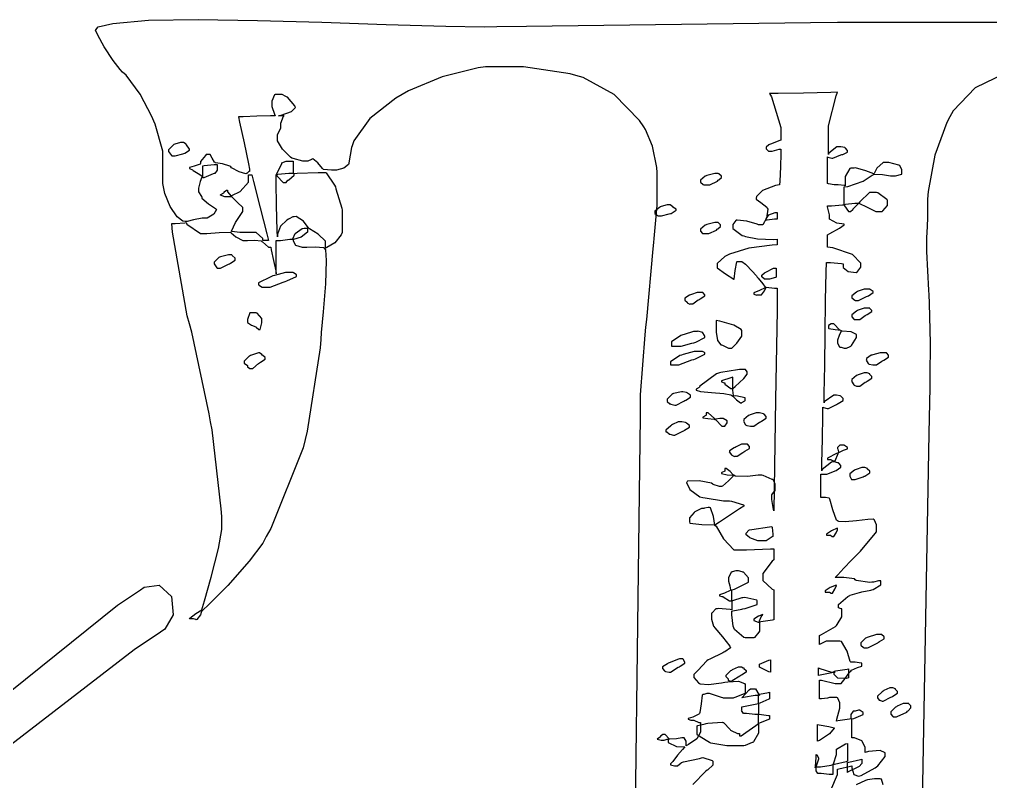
# Model space of a CAD drawing. Extents: x 55 to 302, y 40 to 307.
# Drawn here: x 95.47 to 126.24, y 282.36 to 306.51 of the extents above; entities that cross this region are included whole.
import ezdxf

# ---------------------------------------------------------------- set-up
doc = ezdxf.new("R2010")
doc.units = 0
doc.header["$MEASUREMENT"] = 0

msp = doc.modelspace()

# ---------------------------------------------------------------- linework, layer by layer
at = {"color": 42}
for points in [[(114.925, 276.499), (115.128, 292.322), (115.146, 293.9), (115.146, 294.615), (115.296, 296.519), (115.322, 296.756), (115.349, 296.995), (115.553, 299.236), (115.571, 299.438), (115.587, 299.57), (115.675, 300.609), (115.675, 300.955), (115.675, 301.132), (115.675, 301.529), (115.675, 301.661), (115.666, 301.819), (115.529, 302.489), (115.305, 303.018), (115.252, 303.106), (115.12, 303.31), (114.321, 304.13), (113.33, 304.669), (113.101, 304.73), (112.925, 304.783), (111.442, 305.012), (110.949, 305.012), (110.772, 305.012), (110.375, 305.012), (110.243, 305.012), (110.005, 304.978), (108.867, 304.69), (107.8, 304.245), (107.597, 304.13), (107.393, 304.016), (106.577, 303.372), (106.062, 302.657), (106.01, 302.507), (105.992, 302.455), (105.912, 301.97), (105.904, 301.942), (105.894, 301.916), (105.753, 301.797), (105.522, 301.731), (105.445, 301.731), (105.356, 301.731), (105.11, 301.757), (105.092, 301.765), (105.074, 301.783), (104.928, 301.965), (104.765, 302.093), (104.739, 302.084), (104.729, 302.075), (104.604, 302.014), (104.563, 302.014), (104.448, 302.014), (104.14, 302.102), (104.105, 302.118), (104.061, 302.146), (103.809, 302.397), (103.646, 302.665), (103.646, 302.754), (103.646, 302.852), (103.753, 303.071), (103.753, 303.142), (103.753, 303.222), (103.839, 303.443), (103.857, 303.459), (103.813, 303.459), (103.714, 303.459), (103.681, 303.459), (103.769, 303.477), (104.09, 303.587), (104.218, 303.717), (104.21, 303.742), (104.2, 303.769), (103.963, 304.042), (103.929, 304.058), (103.911, 304.068), (103.791, 304.13), (103.753, 304.13), (103.709, 304.13), (103.609, 304.13), (103.576, 304.13), (103.558, 304.122), (103.47, 303.917), (103.47, 303.848), (103.47, 303.751), (103.558, 303.503), (103.576, 303.459), (103.43, 303.459), (102.993, 303.443), (102.556, 303.425), (102.412, 303.425), (102.446, 303.258), (102.587, 302.595), (102.729, 301.934), (102.765, 301.765), (102.765, 301.749), (102.765, 301.709), (102.765, 301.695), (102.737, 301.695), (102.678, 301.625), (102.658, 301.625), (102.649, 301.617), (102.436, 301.679), (102.191, 301.811), (102.165, 301.837), (102.137, 301.863), (101.903, 301.934), (101.687, 301.97), (101.67, 301.978), (101.652, 301.987), (101.582, 302.116), (101.516, 302.224), (101.494, 302.224), (101.466, 302.224), (101.407, 302.224), (101.388, 302.224), (101.362, 302.198), (101.211, 302.007), (101.211, 301.942), (101.194, 301.926), (101.007, 301.859), (100.858, 301.817), (100.858, 301.801), (100.858, 301.785), (100.955, 301.741), (100.965, 301.731), (100.981, 301.723), (101.132, 301.631), (101.247, 301.555), (101.247, 301.555), (101.247, 301.511), (101.194, 301.378), (101.141, 301.167), (101.141, 301.096), (101.141, 301.044), (101.238, 300.901), (101.247, 300.883), (101.255, 300.849), (101.463, 300.664), (101.688, 300.514), (101.706, 300.496), (101.714, 300.488), (101.635, 300.342), (101.424, 300.214), (101.353, 300.214), (101.26, 300.214), (100.983, 300.162), (100.784, 300.108), (100.718, 300.108), (100.653, 300.116), (100.473, 300.252), (100.245, 300.576), (100.077, 300.991), (100.013, 301.308), (100.013, 301.413), (100.013, 301.563), (100.013, 301.902), (100.013, 302.014), (100.013, 302.332), (99.774, 303.186), (99.7299, 303.283), (99.6678, 303.433), (99.3013, 304.139), (98.848, 304.739), (98.7418, 304.836), (98.6578, 304.92), (98.4402, 305.204), (98.159, 305.638), (97.9579, 306.007), (97.8863, 306.167), (97.8958, 306.175), (97.8958, 306.175), (97.9632, 306.273), (98.4278, 306.382), (99.5564, 306.485), (101.136, 306.51), (103.015, 306.481), (105.048, 306.419), (107.087, 306.35), (108.986, 306.296), (110.193, 306.278), (110.596, 306.281), (111.538, 306.291), (120.536, 306.415), (121.392, 306.423), (122.073, 306.423), (124.12, 306.423), (126.475, 306.423)], [(126.699, 304.792), (125.756, 304.342), (125.058, 303.611), (124.954, 303.425), (124.856, 303.24), (124.481, 302.212), (124.265, 301.061), (124.248, 300.813), (124.248, 300.664), (124.243, 300.214), (124.222, 299.738), (124.214, 299.615), (124.214, 299.157), (124.274, 297.93), (124.284, 297.78), (124.301, 297.516), (124.327, 296.237), (124.318, 295.199), (124.318, 294.852), (124.292, 293.388), (124.027, 278.775)], [(121.178, 282.082), (121.392, 282.585), (121.392, 282.751), (121.436, 282.761), (121.805, 282.849), (121.849, 282.858), (121.849, 282.788), (121.907, 282.581), (122.06, 282.525), (122.097, 282.539), (122.141, 282.549), (122.582, 282.787), (122.626, 282.822), (122.67, 282.858), (122.907, 283.148), (122.907, 283.245), (122.907, 283.27), (122.749, 283.343), (122.378, 283.308), (122.273, 283.281), (122.273, 283.308), (122.273, 283.367), (122.273, 283.387), (122.273, 283.451), (122.166, 283.643), (121.927, 283.74), (121.849, 283.74), (121.849, 283.89), (121.849, 284.227), (121.849, 284.339), (121.911, 284.357), (122.202, 284.477), (122.202, 284.515), (122.202, 284.543), (122.113, 284.613), (122.097, 284.621), (122.053, 284.621), (121.954, 284.585), (121.921, 284.585), (121.893, 284.585), (121.815, 284.481), (121.815, 284.445), (121.815, 284.419), (121.815, 284.36), (121.815, 284.339), (121.77, 284.331), (121.4, 284.278), (121.356, 284.269), (121.372, 284.331), (121.462, 284.682), (121.462, 284.798), (121.462, 284.851), (121.4, 285), (121.392, 285.008), (121.374, 285.018), (121.143, 285.018), (121.109, 285.008), (121.081, 285), (120.89, 284.974), (120.826, 284.974), (120.826, 285.125), (120.826, 285.462), (120.826, 285.574), (120.887, 285.565), (121.317, 285.467), (121.462, 285.467), (121.506, 285.467), (121.638, 285.623), (121.787, 285.83), (121.815, 285.856), (121.841, 285.884), (122.029, 285.972), (122.167, 286.017), (122.167, 286.033), (122.167, 286.051), (122.167, 286.09), (122.167, 286.103), (122.14, 286.112), (121.951, 286.135), (121.815, 286.139), (121.815, 286.139), (121.797, 286.156), (121.704, 286.487), (121.522, 286.8), (121.462, 286.808), (121.374, 286.808), (121.175, 286.808), (121.109, 286.808), (121.037, 286.808), (120.861, 286.72), (120.826, 286.702), (120.826, 286.774), (120.826, 286.933), (120.826, 286.985), (120.887, 287.012), (121.328, 287.275), (121.356, 287.302), (121.382, 287.329), (121.532, 287.573), (121.532, 287.654), (121.532, 287.698), (121.532, 287.798), (121.532, 287.831), (121.504, 287.831), (121.426, 287.859), (121.426, 287.867), (121.426, 287.964), (121.725, 288.221), (121.779, 288.255), (121.795, 288.265), (122.087, 288.352), (122.131, 288.36), (122.166, 288.37), (122.448, 288.423), (122.484, 288.432), (122.528, 288.441), (122.767, 288.593), (122.767, 288.642), (122.767, 288.66), (122.767, 288.7), (122.767, 288.713), (122.695, 288.713), (122.537, 288.678), (122.484, 288.678), (122.422, 288.67), (121.981, 288.732), (121.955, 288.749), (121.927, 288.776), (121.597, 288.824), (121.32, 288.819), (121.32, 288.819), (121.32, 288.819), (121.4, 288.906), (121.597, 289.115), (121.841, 289.37), (122.005, 289.54), (122.061, 289.595), (122.122, 289.657), (122.59, 290.222), (122.626, 290.266), (122.626, 290.31), (122.626, 290.409), (122.626, 290.442), (122.626, 290.496), (122.563, 290.645), (122.554, 290.653), (122.528, 290.671), (122.353, 290.664), (121.999, 290.624), (121.632, 290.59), (121.436, 290.593), (121.392, 290.619), (121.364, 290.637), (121.24, 290.971), (121.152, 291.308), (121.143, 291.324), (121.134, 291.334), (121.008, 291.358), (120.967, 291.358), (120.941, 291.358), (120.881, 291.358), (120.862, 291.358), (120.862, 291.545), (120.862, 291.962), (120.862, 292.1), (120.888, 292.1), (120.946, 292.1), (120.967, 292.1), (121.055, 292.1), (121.293, 292.19), (121.32, 292.206), (121.346, 292.216), (121.496, 292.315), (121.496, 292.347), (121.496, 292.374), (121.434, 292.445), (121.426, 292.453), (121.408, 292.462), (121.288, 292.489), (121.249, 292.489), (121.205, 292.48), (120.905, 292.25), (120.897, 292.206), (120.897, 292.458), (120.915, 293.212), (120.933, 293.966), (120.933, 294.217), (120.949, 294.209), (121.069, 294.181), (121.109, 294.181), (121.109, 294.181), (121.356, 294.306), (121.392, 294.323), (121.418, 294.341), (121.568, 294.433), (121.568, 294.463), (121.568, 294.491), (121.504, 294.561), (121.496, 294.569), (121.478, 294.579), (121.358, 294.605), (121.32, 294.605), (121.275, 294.597), (120.975, 294.393), (120.967, 294.357), (120.972, 294.653), (120.988, 295.544), (121.003, 296.568), (121.017, 297.597), (121.032, 298.502), (121.039, 298.803), (121.171, 298.803), (121.524, 298.777), (121.568, 298.767), (121.568, 298.751), (121.568, 298.71), (121.568, 298.697), (121.568, 298.652), (121.731, 298.516), (121.981, 298.494), (122.025, 298.52), (122.034, 298.53), (122.131, 298.655), (122.131, 298.697), (122.131, 298.789), (121.867, 299.063), (121.249, 299.27), (121.073, 299.296), (121.073, 299.394), (121.073, 299.613), (121.073, 299.685), (121.152, 299.721), (121.456, 299.897), (121.602, 300.002), (121.602, 300.002), (121.602, 300.016), (121.372, 300.056), (121.143, 300.175), (121.143, 300.214), (121.143, 300.312), (121.081, 300.568), (121.073, 300.603), (121.205, 300.603), (121.549, 300.629), (121.602, 300.637), (121.619, 300.603), (121.739, 300.426), (121.779, 300.426), (121.805, 300.426), (121.875, 300.488), (121.885, 300.496), (121.893, 300.506), (121.985, 300.598), (122.061, 300.673), (122.061, 300.673), (122.069, 300.682), (122.338, 300.562), (122.607, 300.426), (122.696, 300.426), (122.723, 300.426), (122.782, 300.426), (122.803, 300.426), (122.829, 300.444), (122.979, 300.616), (122.979, 300.673), (122.979, 300.7), (122.979, 300.76), (122.979, 300.779), (122.961, 300.805), (122.67, 301.009), (122.626, 301.026), (122.598, 301.026), (122.539, 301.026), (122.52, 301.026), (122.404, 301.026), (122.096, 300.726), (122.061, 300.673), (121.945, 300.673), (121.646, 300.647), (121.602, 300.637), (121.602, 300.779), (121.602, 301.097), (121.602, 301.202), (121.725, 301.212), (122.206, 301.383), (122.493, 301.573), (122.52, 301.589), (122.546, 301.607), (122.823, 301.599), (123.071, 301.555), (123.155, 301.555), (123.226, 301.555), (123.436, 301.608), (123.436, 301.625), (123.436, 301.643), (123.436, 301.683), (123.436, 301.695), (123.436, 301.739), (123.375, 301.863), (123.366, 301.872), (123.339, 301.89), (123.015, 301.978), (122.907, 301.978), (122.84, 301.978), (122.637, 301.801), (122.554, 301.625), (122.554, 301.625), (122.545, 301.617), (122.29, 301.713), (121.965, 301.811), (121.921, 301.801), (121.893, 301.801), (121.834, 301.801), (121.815, 301.801), (121.787, 301.785), (121.638, 301.533), (121.638, 301.449), (121.638, 301.396), (121.638, 301.276), (121.638, 301.236), (121.611, 301.246), (121.419, 301.272), (121.356, 301.272), (121.284, 301.272), (121.108, 301.3), (121.073, 301.308), (121.073, 301.52), (121.073, 301.996), (121.073, 302.154), (121.09, 302.146), (121.21, 302.118), (121.249, 302.118), (121.249, 302.118), (121.496, 302.216), (121.532, 302.224), (121.558, 302.234), (121.708, 302.307), (121.708, 302.331), (121.708, 302.358), (121.646, 302.428), (121.638, 302.437), (121.62, 302.446), (121.5, 302.471), (121.462, 302.471), (121.374, 302.471), (121.117, 302.268), (121.109, 302.224), (121.109, 302.367), (121.109, 302.685), (121.109, 302.79), (121.109, 303.142), (121.347, 304.086), (121.392, 304.201), (121.179, 304.192), (120.314, 304.17), (119.508, 304.165), (119.239, 304.165), (119.3, 304.06), (119.592, 303.08), (119.592, 302.754), (119.592, 302.737), (119.592, 302.697), (119.592, 302.683), (119.564, 302.675), (119.265, 302.561), (119.239, 302.543), (119.221, 302.534), (119.133, 302.461), (119.133, 302.437), (119.133, 302.411), (119.211, 302.331), (119.239, 302.331), (119.327, 302.331), (119.548, 302.393), (119.592, 302.401), (119.592, 302.26), (119.586, 301.837), (119.564, 301.388), (119.556, 301.272), (119.432, 301.246), (119.013, 301.088), (118.824, 300.893), (118.816, 300.849), (118.816, 300.813), (118.965, 300.705), (119.151, 300.559), (119.169, 300.531), (119.185, 300.496), (119.146, 300.214), (119.031, 300.002), (118.992, 300.002), (118.965, 300.002), (118.906, 300.002), (118.886, 300.002), (118.842, 300.02), (118.52, 300.113), (118.215, 300.153), (118.181, 300.144), (118.171, 300.135), (118.074, 300.01), (118.074, 299.967), (118.074, 299.889), (118.374, 299.667), (118.427, 299.649), (118.48, 299.633), (118.863, 299.558), (119.37, 299.536), (119.485, 299.544), (119.485, 299.5), (119.485, 299.401), (119.485, 299.368), (119.318, 299.359), (118.582, 299.258), (117.968, 299.069), (117.864, 299.015), (117.82, 298.997), (117.581, 298.772), (117.581, 298.697), (117.581, 298.635), (117.846, 298.446), (118.11, 298.274), (118.11, 298.274), (118.118, 298.283), (118.149, 298.556), (118.199, 298.83), (118.217, 298.839), (118.243, 298.839), (118.3, 298.839), (118.321, 298.839), (118.365, 298.839), (118.48, 298.751), (118.497, 298.733), (118.524, 298.706), (118.824, 298.38), (118.85, 298.344), (118.877, 298.31), (119.027, 298.133), (119.098, 298.027), (119.098, 298.027), (119.098, 298.001), (118.922, 297.921), (118.746, 297.842), (118.746, 297.815), (118.746, 297.807), (118.832, 297.772), (118.85, 297.78), (118.877, 297.78), (118.936, 297.78), (118.956, 297.78), (118.988, 297.78), (119.083, 297.904), (119.133, 298.027), (119.133, 298.027), (119.133, 298.027), (119.397, 297.991), (119.485, 297.991), (119.476, 297.285), (119.432, 294.463), (119.388, 291.641), (119.379, 290.935), (119.362, 290.98), (119.309, 291.291), (119.309, 291.394), (119.309, 291.439), (119.397, 291.563), (119.415, 291.571), (119.415, 291.615), (119.415, 291.714), (119.415, 291.747), (119.415, 291.791), (119.353, 291.915), (119.345, 291.924), (119.327, 291.933), (119.036, 292.056), (118.992, 292.064), (118.878, 292.064), (118.538, 292.026), (118.145, 292.038), (118.11, 292.064), (118.092, 292.074), (117.995, 292.184), (117.869, 292.276), (117.828, 292.276), (117.828, 292.26), (117.828, 292.22), (117.828, 292.206), (117.818, 292.198), (117.73, 292.146), (117.722, 292.136), (117.722, 292.121), (117.898, 292.074), (118.074, 292.064), (118.074, 292.064), (118.074, 292.021), (117.937, 291.889), (117.748, 291.721), (117.722, 291.711), (117.65, 291.711), (117.457, 291.775), (117.439, 291.783), (117.403, 291.809), (117.007, 291.885), (116.645, 291.871), (116.629, 291.853), (116.611, 291.837), (116.716, 291.607), (117.034, 291.376), (117.122, 291.358), (117.201, 291.35), (117.776, 291.254), (117.968, 291.254), (118.03, 291.246), (118.418, 291.13), (118.427, 291.112), (118.427, 291.084), (118.284, 290.999), (117.968, 290.783), (117.653, 290.572), (117.511, 290.477), (117.511, 290.477), (117.501, 290.486), (117.461, 290.759), (117.369, 291.034), (117.335, 291.042), (117.29, 291.042), (117.174, 291.016), (117.158, 291.006), (117.086, 291.006), (116.892, 290.911), (116.876, 290.901), (116.848, 290.883), (116.699, 290.711), (116.699, 290.653), (116.699, 290.637), (116.699, 290.596), (116.699, 290.583), (116.716, 290.548), (117.09, 290.504), (117.483, 290.495), (117.511, 290.477), (117.545, 290.45), (117.784, 290.05), (118.108, 289.701), (118.217, 289.701), (118.507, 289.701), (119.273, 289.728), (119.379, 289.737), (119.379, 289.649), (119.379, 289.45), (119.379, 289.384), (119.318, 289.34), (119.027, 288.95), (119.027, 288.819), (119.027, 288.723), (119.318, 288.458), (119.379, 288.432), (119.379, 288.193), (119.379, 287.657), (119.379, 287.478), (119.335, 287.47), (118.966, 287.418), (118.922, 287.408), (118.922, 287.449), (118.974, 287.572), (119.027, 287.654), (119.027, 287.654), (119.027, 287.654), (118.886, 287.594), (118.746, 287.507), (118.746, 287.478), (118.746, 287.462), (118.878, 287.408), (118.922, 287.408), (118.922, 287.338), (118.922, 287.179), (118.922, 287.125), (118.904, 287.091), (118.762, 286.924), (118.746, 286.915), (118.718, 286.906), (118.526, 286.915), (118.463, 286.915), (118.427, 286.924), (118.127, 287.179), (118.11, 287.231), (118.092, 287.285), (118.04, 287.642), (118.04, 287.76), (118.074, 287.77), (118.357, 287.823), (118.393, 287.831), (118.463, 287.841), (118.85, 287.966), (118.85, 288.007), (118.85, 288.025), (118.85, 288.066), (118.85, 288.079), (118.832, 288.105), (118.453, 288.193), (118.393, 288.183), (118.365, 288.175), (118.066, 288.089), (118.04, 288.079), (118.04, 288.167), (118.04, 288.365), (118.04, 288.432), (118.128, 288.449), (118.569, 288.674), (118.569, 288.749), (118.569, 288.811), (118.419, 288.987), (118.393, 288.995), (118.375, 289.005), (118.255, 289.031), (118.217, 289.031), (118.172, 289.031), (118.056, 289.005), (118.04, 288.995), (118.022, 288.987), (117.934, 288.809), (117.934, 288.749), (117.934, 288.703), (117.982, 288.564), (118.004, 288.432), (118.004, 288.432), (117.995, 288.414), (117.814, 288.33), (117.651, 288.274), (117.651, 288.255), (117.651, 288.247), (117.73, 288.219), (117.758, 288.219), (117.766, 288.211), (117.971, 288.079), (118.04, 288.079), (118.04, 288.008), (118.04, 287.85), (118.04, 287.796), (117.996, 287.806), (117.615, 287.841), (117.581, 287.831), (117.537, 287.831), (117.421, 287.708), (117.405, 287.69), (117.405, 287.664), (117.405, 287.605), (117.405, 287.584), (117.405, 287.506), (117.465, 287.285), (117.475, 287.267), (117.501, 287.223), (117.752, 286.946), (117.986, 286.65), (118.004, 286.596), (118.004, 286.596), (117.826, 286.465), (117.792, 286.456), (117.756, 286.439), (117.343, 286.236), (117.299, 286.209), (117.255, 286.183), (116.962, 285.874), (116.946, 285.856), (116.936, 285.848), (116.84, 285.749), (116.84, 285.714), (116.84, 285.654), (116.989, 285.485), (117.016, 285.467), (117.042, 285.451), (117.303, 285.433), (117.722, 285.487), (117.828, 285.503), (117.916, 285.521), (118.251, 285.535), (118.445, 285.459), (118.463, 285.433), (118.463, 285.363), (118.463, 285.204), (118.463, 285.151), (118.436, 285.134), (118.136, 285.018), (118.11, 285.008), (118.083, 285), (117.784, 285), (117.758, 285.008), (117.713, 285.018), (117.333, 285.142), (117.299, 285.151), (117.255, 285.151), (117.155, 285.115), (117.122, 285.115), (117.104, 285.089), (117.069, 284.816), (117.033, 284.543), (117.016, 284.515), (116.998, 284.489), (116.812, 284.401), (116.663, 284.355), (116.663, 284.339), (116.663, 284.331), (116.742, 284.303), (116.769, 284.303), (116.84, 284.303), (116.998, 284.233), (117.052, 284.233), (117.052, 284.172), (117.052, 284.033), (117.052, 283.986), (117.052, 283.919), (116.94, 283.713), (116.672, 283.529), (116.593, 283.493), (116.593, 283.519), (116.593, 283.578), (116.593, 283.597), (116.593, 283.633), (116.539, 283.74), (116.523, 283.74), (116.465, 283.74), (116.292, 283.709), (116.08, 283.695), (116.064, 283.704), (116.054, 283.713), (115.929, 283.846), (115.888, 283.846), (115.86, 283.846), (115.781, 283.792), (115.781, 283.774), (115.772, 283.766), (115.684, 283.713), (115.675, 283.704), (115.675, 283.695), (115.807, 283.669), (115.852, 283.669), (115.896, 283.669), (115.995, 283.704), (116.028, 283.704), (116.028, 283.687), (116.028, 283.647), (116.028, 283.633), (116.028, 283.592), (116.292, 283.466), (116.557, 283.457), (116.557, 283.457), (116.557, 283.457), (116.485, 283.374), (116.328, 283.188), (116.17, 282.997), (116.1, 282.918), (116.1, 282.892), (116.1, 282.884), (116.232, 282.858), (116.276, 282.858), (116.32, 282.858), (116.435, 282.946), (116.453, 282.964), (116.513, 282.981), (117.025, 283.088), (117.086, 283.104), (117.13, 283.114), (117.421, 283.025), (117.439, 282.998), (117.439, 282.981), (117.439, 282.942), (117.439, 282.928), (117.439, 282.876), (117.289, 282.733), (117.263, 282.715), (117.219, 282.689), (116.804, 282.266)], [(122.837, 282.248), (122.783, 282.435), (122.767, 282.435), (122.749, 282.444), (122.564, 282.444), (122.342, 282.408), (122.308, 282.399), (122.28, 282.39), (121.981, 282.25)]]:
    msp.add_lwpolyline(points, dxfattribs=at)
for points in [[(100.295, 302.19), (100.321, 302.19), (100.38, 302.19), (100.401, 302.19), (100.401, 302.19), (100.646, 302.252), (100.682, 302.26), (100.709, 302.27), (100.858, 302.369), (100.858, 302.401), (100.858, 302.401), (100.762, 302.534), (100.754, 302.543), (100.754, 302.561), (100.674, 302.613), (100.648, 302.613), (100.576, 302.613), (100.391, 302.552), (100.365, 302.543), (100.338, 302.525), (100.189, 302.38), (100.189, 302.331), (100.197, 302.322), (100.285, 302.2), (100.295, 302.19)], [(101.74, 301.908), (101.74, 301.873), (101.74, 301.793), (101.74, 301.765), (101.74, 301.731), (101.662, 301.625), (101.636, 301.625), (101.608, 301.617), (101.309, 301.494), (101.283, 301.485), (101.283, 301.582), (101.283, 301.8), (101.283, 301.872), (101.327, 301.881), (101.637, 301.908), (101.74, 301.908)], [(103.61, 301.589), (103.627, 301.625), (103.777, 301.916), (103.787, 301.942), (103.787, 301.96), (103.919, 302.014), (103.963, 302.014), (104.007, 302.014), (104.106, 302.014), (104.14, 302.014), (104.14, 301.917), (104.14, 301.698), (104.14, 301.625), (104.007, 301.625), (103.663, 301.599), (103.61, 301.589)], [(102.199, 300.883), (102.199, 300.929), (102.464, 301.061), (102.729, 301.352), (102.729, 301.449), (102.729, 301.485), (102.729, 301.563), (102.729, 301.589), (102.755, 301.589), (102.814, 301.589), (102.835, 301.589), (102.887, 301.378), (103.099, 300.536), (103.31, 299.712), (103.364, 299.508), (103.32, 299.508), (103.221, 299.508), (103.188, 299.508), (103.188, 299.57), (102.975, 299.755), (102.905, 299.755), (102.793, 299.755), (102.459, 299.761), (102.199, 299.784), (102.199, 299.791), (102.19, 299.8), (102.322, 300.069), (102.525, 300.392), (102.552, 300.426), (102.552, 300.444), (102.552, 300.484), (102.552, 300.496), (102.552, 300.549), (102.376, 300.703), (102.199, 300.883), (102.199, 300.883)], [(103.61, 301.589), (103.637, 301.545), (103.828, 301.342), (103.893, 301.342), (103.919, 301.342), (103.978, 301.413), (103.999, 301.413), (104.007, 301.423), (104.176, 301.575), (104.176, 301.625), (104.272, 301.635), (104.94, 301.661), (105.164, 301.661), (105.19, 301.643), (105.453, 301.256), (105.481, 301.202), (105.497, 301.141), (105.683, 300.532), (105.693, 300.46), (105.693, 300.284), (105.693, 299.887), (105.693, 299.755), (105.665, 299.685), (105.467, 299.43), (105.216, 299.28), (105.164, 299.262), (105.164, 299.297), (105.164, 299.376), (105.164, 299.402), (105.164, 299.478), (104.938, 299.703), (104.661, 299.871), (104.635, 299.897), (104.617, 299.915), (104.471, 300.113), (104.236, 300.259), (104.176, 300.25), (104.132, 300.25), (104.016, 300.188), (103.999, 300.178), (103.945, 300.152), (103.743, 299.963), (103.646, 299.703), (103.646, 299.615), (103.637, 299.818), (103.615, 300.616), (103.61, 301.347), (103.61, 301.589)], [(117.615, 301.625), (117.589, 301.625), (117.53, 301.625), (117.511, 301.625), (117.511, 301.625), (117.255, 301.564), (117.228, 301.555), (117.201, 301.538), (117.052, 301.418), (117.052, 301.378), (117.052, 301.352), (117.14, 301.282), (117.158, 301.272), (117.184, 301.272), (117.242, 301.272), (117.263, 301.272), (117.351, 301.272), (117.589, 301.387), (117.615, 301.413), (117.633, 301.423), (117.722, 301.496), (117.722, 301.519), (117.722, 301.546), (117.633, 301.617), (117.615, 301.625)], [(102.199, 300.883), (102.155, 300.883), (102.056, 300.883), (102.023, 300.883), (101.979, 300.883), (101.847, 300.937), (101.847, 300.955), (101.855, 300.965), (101.943, 301.017), (101.953, 301.026), (101.953, 301.044), (102.031, 301.096), (102.059, 301.096), (102.059, 301.044), (102.181, 300.911), (102.199, 300.883)], [(116.17, 300.567), (116.17, 300.567), (116.09, 300.637), (116.064, 300.637), (115.992, 300.637), (115.807, 300.576), (115.781, 300.567), (115.754, 300.55), (115.605, 300.43), (115.605, 300.39), (115.605, 300.364), (115.693, 300.294), (115.711, 300.284), (115.737, 300.284), (115.796, 300.284), (115.817, 300.284), (115.817, 300.284), (116.064, 300.346), (116.1, 300.354), (116.126, 300.364), (116.276, 300.463), (116.276, 300.496), (116.276, 300.496), (116.178, 300.559), (116.17, 300.567)], [(119.485, 300.178), (119.397, 300.178), (119.167, 300.153), (119.133, 300.144), (119.133, 300.188), (119.216, 300.32), (119.418, 300.39), (119.485, 300.39), (119.485, 300.338), (119.485, 300.218), (119.485, 300.178)], [(104.14, 299.544), (104.14, 299.497), (104.223, 299.354), (104.425, 299.296), (104.492, 299.296), (104.581, 299.296), (104.849, 299.306), (105.11, 299.28), (105.128, 299.262), (105.172, 299.209), (105.195, 298.87), (105.166, 298.133), (105.092, 297.239), (105.035, 296.587), (105.022, 296.369), (105.004, 296.105), (104.589, 293.459), (104.528, 293.194), (104.457, 292.93), (103.434, 290.372), (103.294, 290.124), (103.18, 289.916), (102.749, 289.338), (102.071, 288.572), (101.492, 287.992), (101.247, 287.76), (101.247, 287.76), (101.238, 287.77), (101.331, 288.089), (101.55, 288.838), (101.778, 289.746), (101.883, 290.348), (101.883, 290.548), (101.883, 290.602), (101.883, 290.721), (101.883, 290.759), (101.865, 290.998), (101.574, 293.503), (101.53, 293.758), (101.486, 294.014), (100.929, 296.598), (100.858, 296.863), (100.788, 297.119), (100.321, 299.765), (100.295, 300.038), (100.409, 300.038), (100.71, 300.065), (100.754, 300.073), (100.77, 300.021), (101.211, 299.73), (101.283, 299.721), (101.413, 299.721), (101.802, 299.752), (102.147, 299.765), (102.165, 299.755), (102.181, 299.747), (102.328, 299.62), (102.548, 299.508), (102.622, 299.508), (102.698, 299.508), (102.926, 299.518), (103.134, 299.49), (103.152, 299.472), (103.17, 299.464), (103.368, 299.296), (103.434, 299.296), (103.451, 299.208), (103.522, 298.873), (103.592, 298.538), (103.61, 298.45), (103.61, 298.715), (103.61, 299.31), (103.61, 299.508), (103.743, 299.508), (104.041, 299.544), (104.14, 299.544)], [(117.615, 300.073), (117.589, 300.073), (117.53, 300.073), (117.511, 300.073), (117.511, 300.073), (117.255, 300.011), (117.228, 300.002), (117.201, 299.985), (117.052, 299.865), (117.052, 299.825), (117.052, 299.799), (117.113, 299.73), (117.122, 299.721), (117.148, 299.721), (117.208, 299.721), (117.228, 299.721), (117.317, 299.721), (117.554, 299.835), (117.581, 299.861), (117.598, 299.871), (117.687, 299.944), (117.687, 299.967), (117.687, 299.995), (117.624, 300.065), (117.615, 300.073)], [(104.14, 299.544), (104.13, 299.554), (104.21, 299.721), (104.43, 299.889), (104.492, 299.897), (104.519, 299.897), (104.578, 299.897), (104.599, 299.897), (104.599, 299.879), (104.599, 299.839), (104.599, 299.825), (104.599, 299.771), (104.395, 299.606), (104.156, 299.536), (104.14, 299.544)], [(101.74, 298.626), (101.767, 298.626), (101.826, 298.626), (101.847, 298.626), (101.847, 298.626), (102.093, 298.751), (102.129, 298.767), (102.155, 298.785), (102.306, 298.879), (102.306, 298.909), (102.306, 298.945), (102.216, 299.033), (102.199, 299.049), (102.172, 299.049), (102.113, 299.049), (102.093, 299.049), (102.093, 299.049), (101.838, 298.989), (101.812, 298.979), (101.785, 298.963), (101.636, 298.817), (101.636, 298.767), (101.636, 298.767), (101.723, 298.636), (101.74, 298.626)], [(119.098, 298.274), (119.08, 298.283), (118.992, 298.356), (118.992, 298.38), (118.992, 298.407), (119.08, 298.478), (119.098, 298.486), (119.125, 298.504), (119.368, 298.626), (119.451, 298.626), (119.451, 298.556), (119.451, 298.398), (119.451, 298.344), (119.433, 298.336), (119.235, 298.274), (119.169, 298.274), (119.169, 298.274), (119.115, 298.274), (119.098, 298.274)], [(103.152, 298.027), (103.178, 298.027), (103.237, 298.027), (103.258, 298.027), (103.416, 298.027), (103.831, 298.187), (103.893, 298.203), (103.945, 298.221), (104.246, 298.366), (104.246, 298.414), (104.236, 298.424), (104.156, 298.478), (104.14, 298.486), (104.112, 298.486), (104.053, 298.486), (104.033, 298.486), (103.901, 298.486), (103.548, 298.398), (103.504, 298.38), (103.434, 298.354), (103.047, 298.162), (103.047, 298.097), (103.063, 298.089), (103.142, 298.037), (103.152, 298.027)], [(122.414, 297.957), (122.386, 297.957), (122.327, 297.957), (122.308, 297.957), (122.236, 297.957), (122.052, 297.895), (122.025, 297.885), (121.999, 297.869), (121.849, 297.749), (121.849, 297.708), (121.849, 297.682), (121.937, 297.614), (121.955, 297.604), (121.981, 297.604), (122.04, 297.604), (122.061, 297.604), (122.061, 297.604), (122.308, 297.728), (122.344, 297.744), (122.37, 297.754), (122.52, 297.853), (122.52, 297.885), (122.52, 297.885), (122.43, 297.948), (122.414, 297.957)], [(117.122, 297.851), (117.095, 297.851), (117.035, 297.851), (117.016, 297.851), (116.944, 297.851), (116.768, 297.79), (116.733, 297.78), (116.707, 297.772), (116.557, 297.673), (116.557, 297.638), (116.557, 297.612), (116.629, 297.553), (116.629, 297.532), (116.629, 297.532), (116.716, 297.489), (116.733, 297.498), (116.804, 297.498), (116.98, 297.622), (117.016, 297.638), (117.042, 297.656), (117.192, 297.75), (117.192, 297.78), (117.192, 297.78), (117.139, 297.842), (117.122, 297.851)], [(122.414, 297.356), (122.386, 297.356), (122.327, 297.356), (122.308, 297.356), (122.236, 297.356), (122.052, 297.295), (122.025, 297.285), (121.999, 297.269), (121.849, 297.149), (121.849, 297.109), (121.849, 297.083), (121.911, 297.013), (121.921, 297.003), (121.947, 297.003), (122.005, 297.003), (122.025, 297.003), (122.096, 297.003), (122.272, 297.129), (122.308, 297.145), (122.334, 297.155), (122.484, 297.254), (122.484, 297.285), (122.484, 297.285), (122.422, 297.348), (122.414, 297.356)], [(103.152, 296.969), (103.152, 297.031), (103.002, 297.199), (102.975, 297.215), (102.931, 297.215), (102.832, 297.215), (102.799, 297.215), (102.773, 297.215), (102.694, 297.004), (102.694, 296.933), (102.694, 296.905), (102.821, 296.818), (102.966, 296.766), (102.975, 296.756), (102.975, 296.756), (103.054, 296.686), (103.081, 296.686), (103.098, 296.686), (103.152, 296.898), (103.152, 296.969)], [(117.545, 296.969), (117.545, 296.898), (117.545, 296.74), (117.545, 296.686), (117.545, 296.599), (117.594, 296.335), (117.694, 296.202), (117.722, 296.193), (117.748, 296.184), (117.939, 296.087), (118.004, 296.087), (118.048, 296.087), (118.163, 296.211), (118.181, 296.227), (118.207, 296.255), (118.357, 296.474), (118.357, 296.546), (118.357, 296.572), (118.357, 296.631), (118.357, 296.65), (118.339, 296.678), (118.11, 296.824), (117.668, 296.952), (117.545, 296.969)], [(121.496, 296.65), (121.496, 296.61), (121.444, 296.489), (121.392, 296.346), (121.392, 296.297), (121.392, 296.253), (121.452, 296.131), (121.462, 296.121), (121.506, 296.121), (121.605, 296.087), (121.638, 296.087), (121.682, 296.087), (121.797, 296.149), (121.815, 296.157), (121.841, 296.175), (121.991, 296.427), (121.991, 296.51), (121.994, 296.523), (121.821, 296.607), (121.54, 296.634), (121.496, 296.65), (121.47, 296.66), (121.278, 296.863), (121.215, 296.863), (121.187, 296.863), (121.109, 296.81), (121.109, 296.792), (121.109, 296.776), (121.109, 296.736), (121.109, 296.722), (121.117, 296.714), (121.314, 296.686), (121.496, 296.66), (121.496, 296.65)], [(117.122, 296.58), (117.122, 296.59), (116.972, 296.625), (116.946, 296.616), (116.83, 296.616), (116.531, 296.528), (116.487, 296.51), (116.425, 296.493), (116.134, 296.295), (116.134, 296.227), (116.134, 296.211), (116.134, 296.171), (116.134, 296.157), (116.178, 296.157), (116.277, 296.157), (116.31, 296.157), (116.443, 296.157), (116.778, 296.247), (116.84, 296.263), (116.9, 296.281), (117.192, 296.426), (117.192, 296.474), (117.183, 296.492), (117.13, 296.572), (117.122, 296.58)], [(102.694, 295.522), (102.694, 295.505), (102.773, 295.451), (102.799, 295.451), (102.869, 295.451), (103.046, 295.602), (103.081, 295.628), (103.107, 295.646), (103.258, 295.738), (103.258, 295.768), (103.258, 295.796), (103.178, 295.874), (103.152, 295.874), (103.152, 295.892), (103.073, 295.945), (103.047, 295.945), (103.047, 295.945), (102.791, 295.858), (102.765, 295.84), (102.737, 295.822), (102.588, 295.678), (102.588, 295.628), (102.596, 295.62), (102.694, 295.547), (102.694, 295.522)], [(116.1, 295.558), (116.126, 295.558), (116.184, 295.558), (116.204, 295.558), (116.363, 295.558), (116.778, 295.717), (116.84, 295.734), (116.892, 295.752), (117.192, 295.897), (117.192, 295.945), (117.183, 295.954), (117.11, 295.981), (117.086, 295.981), (117.06, 295.981), (117.001, 295.981), (116.982, 295.981), (116.85, 295.981), (116.505, 295.892), (116.453, 295.874), (116.399, 295.858), (116.1, 295.66), (116.1, 295.592), (116.1, 295.558)], [(122.378, 295.592), (122.396, 295.584), (122.514, 295.558), (122.554, 295.558), (122.625, 295.558), (122.801, 295.681), (122.837, 295.698), (122.863, 295.716), (123.013, 295.81), (123.013, 295.84), (123.013, 295.866), (122.951, 295.936), (122.943, 295.945), (122.916, 295.945), (122.856, 295.945), (122.837, 295.945), (122.749, 295.945), (122.51, 295.884), (122.484, 295.874), (122.457, 295.866), (122.308, 295.767), (122.308, 295.734), (122.298, 295.708), (122.36, 295.602), (122.378, 295.592)], [(118.074, 294.816), (118.153, 294.878), (118.423, 295.13), (118.533, 295.267), (118.533, 295.311), (118.533, 295.337), (118.48, 295.415), (118.463, 295.415), (118.419, 295.415), (118.32, 295.415), (118.287, 295.415), (118.225, 295.407), (117.695, 295.321), (117.651, 295.311), (117.563, 295.276), (117.033, 294.888), (117.016, 294.852), (117.007, 294.844), (116.918, 294.791), (116.91, 294.782), (116.91, 294.765), (117.056, 294.714), (117.399, 294.689), (117.788, 294.658), (118.017, 294.611), (118.074, 294.569), (118.091, 294.561), (118.189, 294.451), (118.314, 294.357), (118.357, 294.357), (118.365, 294.367), (118.453, 294.421), (118.463, 294.429), (118.463, 294.447), (118.463, 294.487), (118.463, 294.499), (118.463, 294.517), (118.171, 294.579), (118.11, 294.569), (118.1, 294.587), (118.074, 294.76), (118.074, 294.816)], [(118.074, 294.816), (118.074, 294.904), (118.074, 295.103), (118.074, 295.169), (118.012, 295.152), (117.722, 295.06), (117.722, 295.028), (117.722, 295.02), (117.8, 294.992), (117.828, 294.992), (117.828, 294.948), (118.012, 294.816), (118.074, 294.816)], [(121.921, 294.922), (121.921, 294.922), (121.999, 294.886), (122.025, 294.886), (122.096, 294.886), (122.272, 295.012), (122.308, 295.028), (122.334, 295.046), (122.484, 295.138), (122.484, 295.169), (122.484, 295.196), (122.414, 295.256), (122.414, 295.275), (122.414, 295.275), (122.334, 295.311), (122.308, 295.311), (122.236, 295.311), (122.052, 295.249), (122.025, 295.239), (121.999, 295.223), (121.849, 295.103), (121.849, 295.063), (121.839, 295.046), (121.911, 294.932), (121.921, 294.922)], [(116.1, 294.323), (116.116, 294.314), (116.236, 294.287), (116.276, 294.287), (116.276, 294.287), (116.521, 294.411), (116.557, 294.429), (116.584, 294.447), (116.733, 294.539), (116.733, 294.569), (116.733, 294.597), (116.645, 294.667), (116.629, 294.676), (116.611, 294.685), (116.491, 294.71), (116.453, 294.71), (116.453, 294.71), (116.196, 294.65), (116.17, 294.64), (116.143, 294.623), (115.994, 294.478), (115.994, 294.429), (115.994, 294.403), (116.082, 294.332), (116.1, 294.323)], [(117.511, 293.828), (117.537, 293.82), (117.727, 293.617), (117.792, 293.617), (117.818, 293.617), (117.898, 293.723), (117.898, 293.758), (117.898, 293.785), (117.766, 293.864), (117.722, 293.864), (117.668, 293.864), (117.527, 293.838), (117.511, 293.828), (117.493, 293.864), (117.294, 294.04), (117.228, 294.04), (117.228, 294.024), (117.228, 293.984), (117.228, 293.97), (117.219, 293.962), (117.13, 293.909), (117.122, 293.9), (117.13, 293.882), (117.289, 293.864), (117.483, 293.846), (117.511, 293.828)], [(118.497, 293.652), (118.515, 293.643), (118.634, 293.617), (118.674, 293.617), (118.744, 293.617), (118.921, 293.741), (118.956, 293.758), (118.982, 293.776), (119.133, 293.87), (119.133, 293.9), (119.133, 293.926), (119.071, 293.996), (119.063, 294.004), (119.045, 294.014), (118.925, 294.04), (118.886, 294.04), (118.814, 294.04), (118.63, 293.98), (118.604, 293.97), (118.576, 293.954), (118.427, 293.834), (118.427, 293.794), (118.418, 293.777), (118.48, 293.661), (118.497, 293.652)], [(116.064, 293.371), (116.08, 293.362), (116.2, 293.335), (116.24, 293.335), (116.24, 293.335), (116.487, 293.459), (116.523, 293.475), (116.549, 293.493), (116.699, 293.587), (116.699, 293.617), (116.699, 293.645), (116.61, 293.715), (116.593, 293.723), (116.575, 293.733), (116.455, 293.758), (116.417, 293.758), (116.345, 293.758), (116.16, 293.67), (116.134, 293.652), (116.107, 293.635), (115.958, 293.49), (115.958, 293.441), (115.984, 293.441), (116.054, 293.38), (116.064, 293.371)], [(118.04, 292.699), (118.04, 292.699), (118.127, 292.657), (118.145, 292.665), (118.215, 292.665), (118.392, 292.789), (118.427, 292.806), (118.453, 292.824), (118.604, 292.916), (118.604, 292.946), (118.604, 292.974), (118.541, 293.044), (118.533, 293.052), (118.506, 293.052), (118.447, 293.052), (118.427, 293.052), (118.356, 293.052), (118.179, 292.964), (118.145, 292.946), (118.118, 292.93), (117.968, 292.837), (117.968, 292.806), (117.963, 292.801), (118.03, 292.709), (118.04, 292.699)], [(121.426, 292.77), (121.364, 292.753), (121.073, 292.608), (121.073, 292.559), (121.099, 292.559), (121.158, 292.559), (121.179, 292.559), (121.187, 292.55), (121.26, 292.523), (121.285, 292.523), (121.32, 292.523), (121.416, 292.753), (121.426, 292.77), (121.434, 292.788), (121.58, 292.855), (121.708, 292.898), (121.708, 292.912), (121.708, 292.939), (121.619, 293.009), (121.602, 293.018), (121.575, 293.018), (121.515, 293.018), (121.496, 293.018), (121.47, 293.018), (121.392, 292.939), (121.392, 292.912), (121.4, 292.895), (121.426, 292.801), (121.426, 292.77)], [(121.849, 291.924), (121.875, 291.924), (121.934, 291.924), (121.955, 291.924), (121.955, 291.924), (122.202, 292.013), (122.238, 292.03), (122.264, 292.039), (122.414, 292.138), (122.414, 292.17), (122.414, 292.198), (122.344, 292.257), (122.344, 292.276), (122.344, 292.276), (122.264, 292.312), (122.238, 292.312), (122.166, 292.312), (121.981, 292.25), (121.955, 292.24), (121.927, 292.224), (121.779, 292.104), (121.779, 292.064), (121.779, 292.03), (121.839, 291.933), (121.849, 291.924)], [(119.345, 290.124), (119.327, 290.108), (119.129, 289.983), (119.063, 289.983), (119.035, 289.983), (118.976, 289.983), (118.956, 289.983), (118.868, 289.983), (118.62, 290.081), (118.604, 290.09), (118.594, 290.099), (118.497, 290.172), (118.497, 290.196), (118.497, 290.231), (118.586, 290.32), (118.604, 290.336), (118.674, 290.346), (119.237, 290.434), (119.309, 290.442), (119.318, 290.408), (119.345, 290.196), (119.345, 290.124)], [(121.392, 290.372), (121.382, 290.382), (121.201, 290.306), (121.039, 290.197), (121.039, 290.16), (121.065, 290.16), (121.123, 290.16), (121.143, 290.16), (121.17, 290.16), (121.229, 290.124), (121.249, 290.124), (121.273, 290.124), (121.346, 290.236), (121.392, 290.339), (121.392, 290.372)], [(121.356, 288.572), (121.346, 288.582), (121.165, 288.507), (121.003, 288.397), (121.003, 288.36), (121.029, 288.36), (121.088, 288.36), (121.109, 288.36), (121.135, 288.36), (121.194, 288.326), (121.215, 288.326), (121.238, 288.326), (121.311, 288.449), (121.356, 288.572), (121.356, 288.572)], [(101.247, 287.796), (101.255, 287.788), (101.211, 287.638), (101.097, 287.488), (101.071, 287.478), (101.061, 287.488), (100.988, 287.514), (100.965, 287.514), (100.937, 287.514), (100.878, 287.514), (100.858, 287.514), (100.867, 287.532), (101.065, 287.682), (101.247, 287.796), (101.247, 287.796)], [(122.238, 286.596), (122.264, 286.596), (122.323, 286.596), (122.344, 286.596), (122.37, 286.606), (122.669, 286.756), (122.696, 286.772), (122.723, 286.79), (122.873, 286.884), (122.873, 286.915), (122.873, 286.942), (122.783, 287.012), (122.767, 287.021), (122.739, 287.021), (122.68, 287.021), (122.66, 287.021), (122.633, 287.012), (122.334, 286.924), (122.308, 286.915), (122.28, 286.898), (122.131, 286.752), (122.131, 286.702), (122.131, 286.676), (122.22, 286.606), (122.238, 286.596)], [(116.487, 286.243), (116.459, 286.243), (116.4, 286.243), (116.381, 286.243), (116.355, 286.235), (116.054, 286.121), (116.028, 286.103), (116.002, 286.086), (115.852, 285.994), (115.852, 285.962), (115.852, 285.936), (115.914, 285.866), (115.923, 285.856), (115.94, 285.848), (116.06, 285.82), (116.1, 285.82), (116.1, 285.82), (116.345, 285.98), (116.381, 285.997), (116.407, 286.015), (116.557, 286.108), (116.557, 286.139), (116.56, 286.143), (116.503, 286.235), (116.487, 286.243)], [(119.275, 285.82), (119.213, 285.838), (118.922, 285.984), (118.922, 286.033), (118.922, 286.077), (119.213, 286.2), (119.275, 286.209), (119.275, 286.112), (119.275, 285.893), (119.275, 285.82)], [(117.934, 285.574), (117.934, 285.601), (117.862, 285.68), (117.864, 285.68), (117.864, 285.733), (118.012, 285.874), (118.04, 285.89), (118.066, 285.908), (118.256, 285.997), (118.321, 285.997), (118.347, 285.997), (118.407, 285.962), (118.427, 285.962), (118.427, 285.936), (118.497, 285.877), (118.497, 285.856), (118.497, 285.822), (118.347, 285.732), (118.321, 285.714), (118.295, 285.698), (118.056, 285.548), (118.04, 285.538), (118.018, 285.531), (117.934, 285.564), (117.934, 285.574)], [(120.79, 285.962), (120.835, 285.944), (121.199, 285.82), (121.32, 285.82), (121.266, 285.812), (120.843, 285.724), (120.79, 285.714), (120.79, 285.776), (120.79, 285.917), (120.79, 285.962)], [(121.744, 285.644), (121.672, 285.627), (121.408, 285.636), (121.285, 285.749), (121.285, 285.786), (121.285, 285.804), (121.285, 285.844), (121.285, 285.856), (121.329, 285.866), (121.7, 285.918), (121.744, 285.926), (121.744, 285.856), (121.744, 285.698), (121.744, 285.644)], [(118.357, 285.008), (118.357, 285.008), (118.595, 285.265), (118.64, 285.291), (118.666, 285.291), (118.725, 285.291), (118.746, 285.291), (118.79, 285.291), (118.904, 285.116), (118.922, 285.08), (118.78, 285.08), (118.409, 285.018), (118.357, 285.008)], [(122.731, 284.938), (122.731, 284.938), (122.809, 284.904), (122.837, 284.904), (122.837, 284.904), (123.083, 285.028), (123.119, 285.044), (123.146, 285.062), (123.296, 285.155), (123.296, 285.185), (123.296, 285.213), (123.226, 285.272), (123.226, 285.291), (123.226, 285.291), (123.146, 285.327), (123.119, 285.327), (123.048, 285.327), (122.863, 285.239), (122.837, 285.221), (122.809, 285.204), (122.66, 285.058), (122.66, 285.008), (122.66, 285.008), (122.713, 284.938), (122.731, 284.938)], [(119.239, 284.974), (119.221, 284.966), (118.93, 284.842), (118.886, 284.832), (118.886, 284.904), (118.886, 285.062), (118.886, 285.115), (118.921, 285.125), (119.203, 285.177), (119.239, 285.185), (119.239, 285.133), (119.239, 285.014), (119.239, 284.974)], [(118.886, 284.479), (118.77, 284.479), (118.513, 284.515), (118.427, 284.515), (118.409, 284.515), (118.349, 284.606), (118.357, 284.621), (118.357, 284.649), (118.357, 284.708), (118.357, 284.728), (118.409, 284.737), (118.832, 284.824), (118.886, 284.832), (118.886, 284.744), (118.886, 284.546), (118.886, 284.479)], [(123.155, 284.409), (123.182, 284.409), (123.239, 284.409), (123.26, 284.409), (123.286, 284.419), (123.587, 284.559), (123.613, 284.585), (123.631, 284.595), (123.719, 284.694), (123.719, 284.728), (123.719, 284.754), (123.657, 284.824), (123.649, 284.832), (123.621, 284.832), (123.562, 284.832), (123.542, 284.832), (123.471, 284.832), (123.286, 284.745), (123.26, 284.728), (123.234, 284.71), (123.083, 284.565), (123.083, 284.515), (123.083, 284.489), (123.146, 284.419), (123.155, 284.409)], [(118.886, 284.479), (118.912, 284.489), (119.211, 284.455), (119.239, 284.445), (119.239, 284.429), (119.239, 284.389), (119.239, 284.375), (119.239, 284.331), (118.947, 284.216), (118.886, 284.198), (118.886, 284.269), (118.886, 284.427), (118.886, 284.479)], [(118.886, 284.198), (118.886, 284.146), (118.886, 284.026), (118.886, 283.986), (118.886, 283.89), (118.736, 283.615), (118.71, 283.597), (118.692, 283.589), (118.462, 283.502), (118.427, 283.493), (118.4, 283.484), (118.1, 283.484), (118.074, 283.493), (117.888, 283.493), (117.379, 283.571), (117.335, 283.597), (117.281, 283.625), (116.954, 283.828), (116.946, 283.846), (116.946, 283.916), (116.946, 284.074), (116.946, 284.127), (116.972, 284.136), (117.201, 284.19), (117.228, 284.198), (117.289, 284.208), (117.74, 284.243), (117.758, 284.233), (117.784, 284.225), (117.995, 284.004), (118.004, 283.986), (118.021, 283.97), (118.219, 283.88), (118.287, 283.88), (118.287, 283.863), (118.287, 283.823), (118.287, 283.81), (118.338, 283.81), (118.493, 283.912), (118.806, 284.136), (118.886, 284.198)], [(120.756, 284.163), (120.817, 284.154), (121.113, 284.097), (121.285, 284.056), (121.285, 284.056), (121.29, 284.052), (121.139, 283.872), (120.826, 283.661), (120.756, 283.633), (120.756, 283.766), (120.756, 284.063), (120.756, 284.163)], [(121.249, 282.892), (121.266, 282.92), (121.356, 283.217), (121.356, 283.317), (121.356, 283.378), (121.646, 283.547), (121.708, 283.563), (121.708, 283.422), (121.708, 283.104), (121.708, 282.998), (121.664, 282.981), (121.293, 282.902), (121.249, 282.892)], [(120.72, 283.21), (120.737, 283.202), (120.79, 283.103), (120.79, 283.068), (120.79, 283.068), (120.702, 282.813), (120.686, 282.787), (120.694, 282.831), (120.72, 283.117), (120.72, 283.21)], [(121.249, 282.892), (121.249, 282.813), (121.249, 282.636), (121.249, 282.575), (121.134, 282.575), (120.876, 282.611), (120.79, 282.611), (120.773, 282.611), (120.712, 282.7), (120.72, 282.715), (120.72, 282.743), (120.72, 282.803), (120.72, 282.822), (120.852, 282.822), (121.196, 282.876), (121.249, 282.892)], [(121.708, 282.964), (121.752, 282.973), (122.123, 283.06), (122.167, 283.068), (122.167, 283.042), (122.167, 282.984), (122.167, 282.964), (122.167, 282.929), (122.078, 282.831), (122.061, 282.822), (122.034, 282.813), (121.734, 282.663), (121.708, 282.645), (121.708, 282.725), (121.708, 282.905), (121.708, 282.964)]]:
    msp.add_lwpolyline(points, close=True, dxfattribs=at)
at = {"color": 7}
msp.add_lwpolyline([(91.7663, 282.479), (98.5834, 287.947), (99.3069, 288.432), (99.4212, 288.514), (99.9024, 288.575), (100.285, 288.225), (100.338, 287.643), (100.073, 287.181), (99.9423, 287.091), (99.9423, 287.091), (99.1044, 286.527), (95.0517, 283.409)], dxfattribs=at)

doc.saveas('drawing.dxf')
